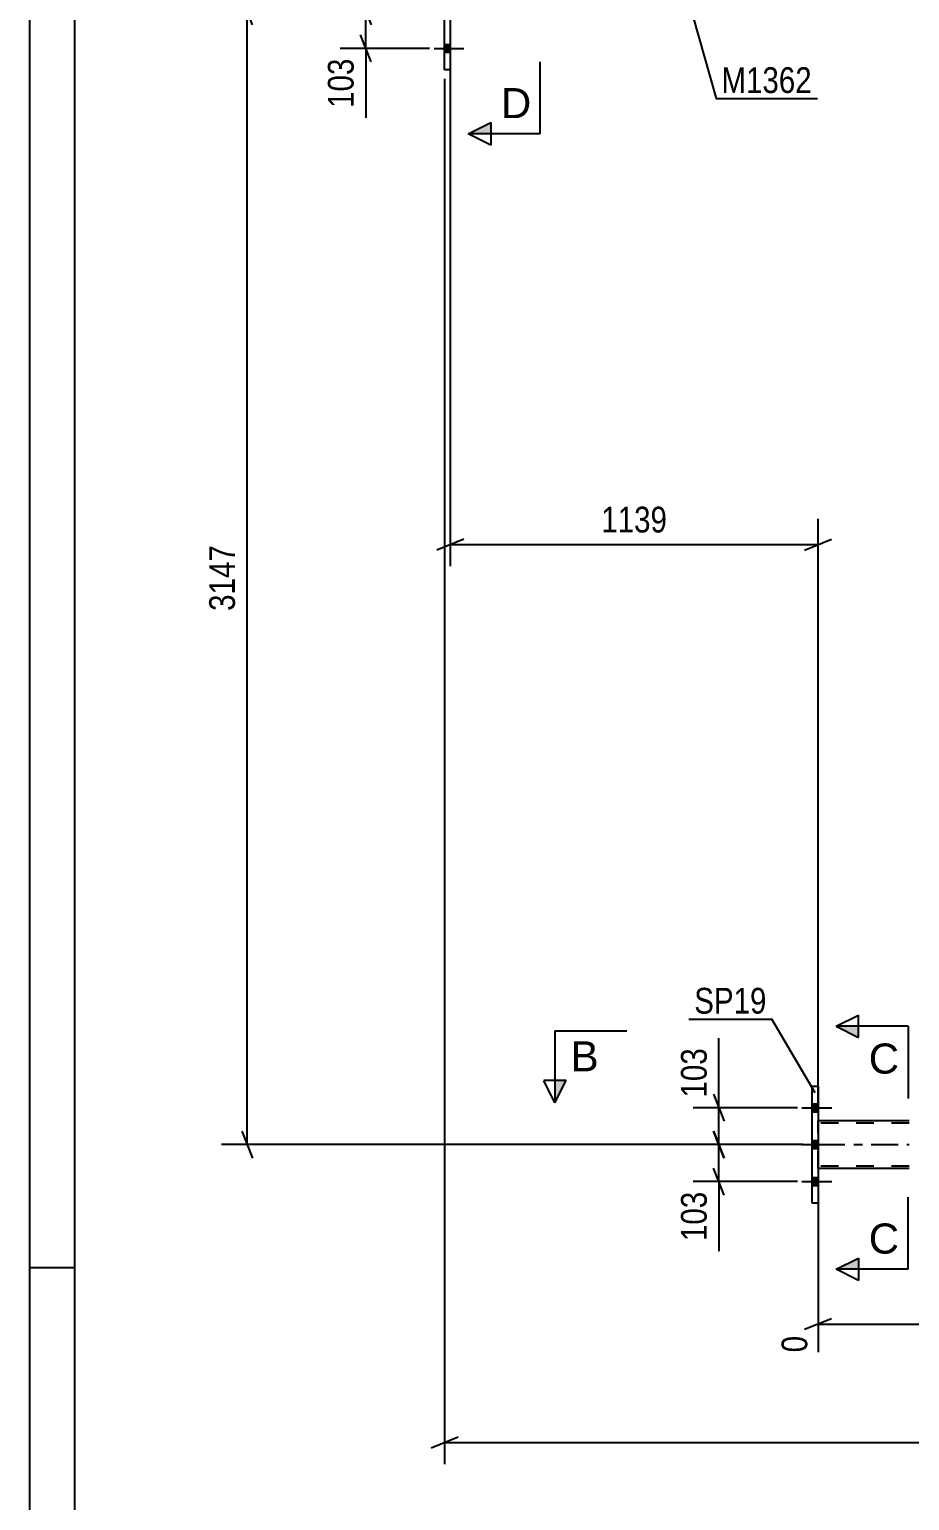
# Model space of a CAD drawing. Header units: millimetres. Extents: x 0 to 841, y 0 to 594.
# Drawn here: x 0 to 97.8, y 272.1 to 435.5 of the extents above; entities that cross this region are included whole.
import ezdxf

# ---------------------------------------------------------------- set-up
doc = ezdxf.new("R2010")
doc.units = ezdxf.units.MM
doc.linetypes.add('DXK_LINE_DOT2', pattern=[3.9198, 1.9599, -1.9599])
doc.linetypes.add('DXK_LINE_DOT3', pattern=[5.9187, 2.979, -0.9799, 0.9799, -0.9799])
doc.styles.add('Arial', font='ARIAL.TTF', dxfattribs={"height": 0.2})
doc.styles.add('Arial Narrow', font='ARIALN.TTF', dxfattribs={"height": 0.2})

# ---------------------------------------------------------------- blocks, each defined once
blk = doc.blocks.new('Unknown-318888112-1133')
at = {"color": 5, "linetype": 'Continuous'}
for p, q in [((0, 594), (0, 0)), ((5, 589), (5, 5)), ((5, 298), (0, 298))]:
    blk.add_line(p, q, dxfattribs=at)
blk = doc.blocks.new('Bolt-318888112-3853 - 3656')
at = {"linetype": 'Continuous'}
for points in [[(87.64, 315.33), (87.64, 316.21), (87, 316.21), (87, 315.33)], [(87.64, 315.33), (87.64, 316.21), (87, 316.21), (87, 315.33)], [(87.64, 315.33), (87.64, 316.21), (87, 316.21), (87, 315.33)], [(87.64, 311.23), (87.64, 312.11), (87, 312.11), (87, 311.23)], [(87.64, 311.23), (87.64, 312.11), (87, 312.11), (87, 311.23)], [(87.64, 307.13), (87.64, 308.01), (87, 308.01), (87, 307.13)], [(87.64, 307.13), (87.64, 308.01), (87, 308.01), (87, 307.13)], [(87.64, 307.13), (87.64, 308.01), (87, 308.01), (87, 307.13)]]:
    blk.add_hatch(color=1, dxfattribs=at).paths.add_polyline_path(points)
at = {"color": 1, "linetype": 'Continuous'}
for p, q in [((85.84, 315.77), (89.16, 315.77)), ((85.84, 315.77), (89.16, 315.77)), ((85.84, 315.77), (89.16, 315.77)), ((87, 316.21), (87.64, 316.21)), ((87, 316.21), (87.64, 316.21)), ((87, 316.21), (87.64, 316.21)), ((87, 315.33), (87.64, 315.33)), ((87, 315.33), (87.64, 315.33)), ((87, 315.33), (87.64, 315.33)), ((87, 312.11), (87.64, 312.11)), ((87, 312.11), (87.64, 312.11)), ((85.84, 311.67), (89.16, 311.67)), ((85.84, 311.67), (89.16, 311.67)), ((87, 311.23), (87.64, 311.23)), ((87, 311.23), (87.64, 311.23)), ((85.84, 307.57), (89.16, 307.57)), ((85.84, 307.57), (89.16, 307.57)), ((85.84, 307.57), (89.16, 307.57)), ((87, 308.01), (87.64, 308.01)), ((87, 308.01), (87.64, 308.01)), ((87, 308.01), (87.64, 308.01)), ((87, 307.13), (87.64, 307.13)), ((87, 307.13), (87.64, 307.13)), ((87, 307.13), (87.64, 307.13))]:
    blk.add_line(p, q, dxfattribs=at)
blk = doc.blocks.new('Bolt-318888112-3854 - 3656')
at = {"linetype": 'Continuous'}
for points in [[(46.77, 441.19), (46.77, 442.07), (46.13, 442.07), (46.13, 441.19)], [(46.77, 441.19), (46.77, 442.07), (46.13, 442.07), (46.13, 441.19)], [(46.77, 441.19), (46.77, 442.07), (46.13, 442.07), (46.13, 441.19)], [(46.77, 437.09), (46.77, 437.97), (46.13, 437.97), (46.13, 437.09)], [(46.77, 437.09), (46.77, 437.97), (46.13, 437.97), (46.13, 437.09)], [(46.77, 432.99), (46.77, 433.87), (46.13, 433.87), (46.13, 432.99)], [(46.77, 432.99), (46.77, 433.87), (46.13, 433.87), (46.13, 432.99)], [(46.77, 432.99), (46.77, 433.87), (46.13, 433.87), (46.13, 432.99)]]:
    blk.add_hatch(color=1, dxfattribs=at).paths.add_polyline_path(points)
at = {"color": 1, "linetype": 'Continuous'}
for p, q in [((44.97, 441.63), (48.29, 441.63)), ((44.97, 441.63), (48.29, 441.63)), ((44.97, 441.63), (48.29, 441.63)), ((46.13, 442.07), (46.77, 442.07)), ((46.13, 442.07), (46.77, 442.07)), ((46.13, 442.07), (46.77, 442.07)), ((46.13, 441.19), (46.77, 441.19)), ((46.13, 441.19), (46.77, 441.19)), ((46.13, 441.19), (46.77, 441.19)), ((46.13, 437.97), (46.77, 437.97)), ((46.13, 437.97), (46.77, 437.97)), ((44.97, 437.53), (48.29, 437.53)), ((44.97, 437.53), (48.29, 437.53)), ((46.13, 437.09), (46.77, 437.09)), ((46.13, 437.09), (46.77, 437.09)), ((44.97, 433.43), (48.29, 433.43)), ((44.97, 433.43), (48.29, 433.43)), ((44.97, 433.43), (48.29, 433.43)), ((46.13, 433.87), (46.77, 433.87)), ((46.13, 433.87), (46.77, 433.87)), ((46.13, 433.87), (46.77, 433.87)), ((46.13, 432.99), (46.77, 432.99)), ((46.13, 432.99), (46.77, 432.99)), ((46.13, 432.99), (46.77, 432.99))]:
    blk.add_line(p, q, dxfattribs=at)
blk = doc.blocks.new('Part-318888112-4008 - 3656')
at = {"color": 2, "linetype": 'Continuous'}
for p, q in [((97.76, 314.31), (87.64, 314.31)), ((97.76, 309.03), (87.64, 309.03))]:
    blk.add_line(p, q, dxfattribs=at)
at = {"color": 7, "linetype": 'DXK_LINE_DOT2'}
for p, q in [((87.64, 309.03), (87.64, 314.31)), ((97.76, 314.07), (87.64, 314.07)), ((97.76, 309.27), (87.64, 309.27))]:
    blk.add_line(p, q, dxfattribs=at)
at = {"color": 7, "linetype": 'DXK_LINE_DOT3'}
blk.add_line((87.64, 311.67), (97.76, 311.67), dxfattribs=at)
blk = doc.blocks.new('Part-318888112-4025 - 3656')
at = {"color": 2, "linetype": 'Continuous'}
for p, q in [((87, 305.17), (87, 318.17)), ((87, 318.17), (87.64, 318.17)), ((87.64, 318.17), (87.64, 305.17)), ((87.64, 305.17), (87, 305.17))]:
    blk.add_line(p, q, dxfattribs=at)
blk = doc.blocks.new('Part-318888112-4160 - 3656')
at = {"color": 2, "linetype": 'Continuous'}
for p, q in [((46.13, 431.03), (46.13, 444.03)), ((46.13, 444.03), (46.77, 444.03)), ((46.77, 444.03), (46.77, 431.03)), ((46.77, 431.03), (46.13, 431.03))]:
    blk.add_line(p, q, dxfattribs=at)
blk = doc.blocks.new('StraightDimension-318888112-5120 - 3656')
at = {"color": 7, "linetype": 'Continuous'}
for p, q in [((76.02, 317.27), (77.22, 314.27)), ((85.35, 315.77), (73.77, 315.77)), ((76.62, 311.67), (76.62, 315.77)), ((77.22, 310.17), (76.02, 313.17)), ((85.35, 311.67), (73.77, 311.67))]:
    blk.add_line(p, q, dxfattribs=at)
at = {"color": 0}
blk.add_wipeout([(75.87, 322.98), (71.67, 322.98), (71.67, 316.3), (75.87, 316.3)], dxfattribs=at)
at = {"color": 7, "linetype": 'Continuous'}
blk.add_line((76.62, 315.77), (76.62, 323.51), dxfattribs=at)
blk.add_line((76.62, 315.77), (76.62, 323.51), dxfattribs=at)
at = {"color": 3, "style": 'Arial Narrow'}
blk.add_text('103', height=2.863, rotation=90.0002, dxfattribs=at).set_placement((75.27, 316.9))
blk = doc.blocks.new('StraightDimension-318888112-4511 - 3656')
at = {"color": 7, "linetype": 'Continuous'}
for p, q in [((151.58, 313.31), (151.58, 283.12)), ((87.64, 308.03), (87.64, 288.6)), ((89.14, 292.33), (86.14, 291.13)), ((87.64, 291.73), (151.58, 291.73)), ((150.08, 291.13), (153.08, 292.33))]:
    blk.add_line(p, q, dxfattribs=at)
at = {"color": 0}
blk.add_wipeout([(123.87, 292.48), (123.87, 296.68), (115.36, 296.68), (115.36, 292.48)], dxfattribs=at)
at = {"color": 0, "linetype": 'Continuous'}
for points in [[(87.04, 291.03), (82.84, 291.03), (82.84, 288), (87.04, 288)], [(150.98, 291.03), (146.78, 291.03), (146.78, 282.52), (150.98, 282.52)]]:
    blk.add_wipeout(points, dxfattribs=at)
at = {"color": 3, "style": 'Arial Narrow'}
blk.add_text('1637', height=2.863, dxfattribs=at).set_placement((115.96, 293.08))
at = {"color": 3, "linetype": 'Continuous', "style": 'Arial Narrow'}
for s, height, p in [('0', 2.86, (86.44, 288.6)), ('1637', 2.863, (150.38, 283.12))]:
    blk.add_text(s, height=height, rotation=90.0002, dxfattribs=at).set_placement(p)
blk = doc.blocks.new('StraightDimension-318888112-5130 - 3656')
at = {"color": 7, "linetype": 'Continuous'}
for p, q in [((76.02, 313.17), (77.22, 310.17)), ((85.35, 311.67), (73.77, 311.67)), ((76.62, 307.57), (76.62, 311.67)), ((77.22, 306.07), (76.02, 309.07)), ((85.35, 307.57), (73.77, 307.57))]:
    blk.add_line(p, q, dxfattribs=at)
at = {"color": 0}
blk.add_wipeout([(75.87, 307.05), (71.67, 307.05), (71.67, 300.36), (75.87, 300.36)], dxfattribs=at)
at = {"color": 7, "linetype": 'Continuous'}
blk.add_line((76.62, 307.57), (76.62, 299.84), dxfattribs=at)
blk.add_line((76.62, 307.57), (76.62, 299.84), dxfattribs=at)
at = {"color": 3, "style": 'Arial Narrow'}
blk.add_text('103', height=2.863, rotation=90.0002, dxfattribs=at).set_placement((75.27, 300.96))
blk = doc.blocks.new('StraightDimension-318888112-4217 - 3656')
at = {"color": 7, "linetype": 'Continuous'}
for p, q in [((24.79, 436.03), (23.59, 439.03)), ((45.13, 437.53), (21.34, 437.53)), ((24.19, 311.67), (24.19, 437.53)), ((23.59, 313.17), (24.79, 310.17)), ((86, 311.67), (21.34, 311.67))]:
    blk.add_line(p, q, dxfattribs=at)
at = {"color": 0}
blk.add_wipeout([(23.44, 378.86), (19.24, 378.86), (19.24, 370.35), (23.44, 370.35)], dxfattribs=at)
at = {"color": 3, "style": 'Arial Narrow'}
blk.add_text('3147', height=2.863, rotation=90.0002, dxfattribs=at).set_placement((22.84, 370.95))
blk = doc.blocks.new('StraightDimension-318888112-4524 - 3656')
at = {"color": 7, "linetype": 'Continuous'}
for p, q in [((46.13, 430.03), (46.13, 276.17)), ((47.63, 279.17), (44.63, 277.97)), ((46.13, 278.57), (784.15, 278.57))]:
    blk.add_line(p, q, dxfattribs=at)
blk = doc.blocks.new('StraightDimension-318888112-4888 - 3656')
at = {"color": 7, "linetype": 'Continuous'}
for p, q in [((46.77, 434.53), (46.77, 375.91)), ((87.64, 315.31), (87.64, 381.16)), ((48.27, 378.91), (45.27, 377.71)), ((46.77, 378.31), (87.64, 378.31)), ((86.14, 377.71), (89.14, 378.91))]:
    blk.add_line(p, q, dxfattribs=at)
at = {"color": 0}
blk.add_wipeout([(71.46, 379.06), (71.46, 383.26), (62.95, 383.26), (62.95, 379.06)], dxfattribs=at)
at = {"color": 3, "style": 'Arial Narrow'}
blk.add_text('1139', height=2.863, dxfattribs=at).set_placement((63.55, 379.66))
blk = doc.blocks.new('StraightDimension-318888112-5109 - 3656')
at = {"color": 7, "linetype": 'Continuous'}
for p, q in [((36.78, 439.03), (37.98, 436.03)), ((44.47, 437.53), (34.53, 437.53)), ((37.38, 433.43), (37.38, 437.53)), ((37.98, 431.93), (36.78, 434.93)), ((44.47, 433.43), (34.53, 433.43))]:
    blk.add_line(p, q, dxfattribs=at)
at = {"color": 0}
blk.add_wipeout([(36.63, 432.91), (32.43, 432.91), (32.43, 426.22), (36.63, 426.22)], dxfattribs=at)
at = {"color": 7, "linetype": 'Continuous'}
blk.add_line((37.38, 433.43), (37.38, 425.7), dxfattribs=at)
blk.add_line((37.38, 433.43), (37.38, 425.7), dxfattribs=at)
at = {"color": 3, "style": 'Arial Narrow'}
blk.add_text('103', height=2.863, rotation=90.0002, dxfattribs=at).set_placement((36.03, 426.82))
blk = doc.blocks.new('Mark-318888112-3708 - 3656')
at = {"color": 0}
blk.add_wipeout([(86.96, 428.47), (86.96, 431.47), (76.9, 431.47), (76.9, 428.47)], dxfattribs=at)
blk.add_wipeout([(86.96, 428.47), (86.96, 431.47), (76.9, 431.47), (76.9, 428.47)], dxfattribs=at)
at = {"color": 30, "linetype": 'Continuous'}
for p, q in [((72.6, 440.98), (76.3, 427.87)), ((76.3, 427.87), (87.56, 427.87))]:
    blk.add_line(p, q, dxfattribs=at)
at = {"color": 3, "style": 'Arial Narrow'}
blk.add_text('M1362', height=2.863, dxfattribs=at).set_placement((76.9, 428.47))
blk = doc.blocks.new('Mark-318888112-4021 - 3656')
at = {"color": 0}
blk.add_wipeout([(81.92, 326.22), (81.92, 329.22), (73.88, 329.22), (73.88, 326.22)], dxfattribs=at)
blk.add_wipeout([(81.92, 326.22), (81.92, 329.22), (73.88, 329.22), (73.88, 326.22)], dxfattribs=at)
at = {"color": 30, "linetype": 'Continuous'}
for p in [(73.28, 325.62), (87.31, 317.42)]:
    blk.add_line(p, (82.52, 325.62), dxfattribs=at)
at = {"color": 3, "style": 'Arial Narrow'}
blk.add_text('SP19', height=2.863, dxfattribs=at).set_placement((73.88, 326.22))
blk = doc.blocks.new('SectionMark-318888112-5412 - 3656')
at = {"linetype": 'Continuous'}
for points in [[(51.27, 463.87), (51.27, 462.62), (48.77, 463.87)], [(51.27, 425.18), (51.27, 423.93), (48.77, 423.93)]]:
    blk.add_hatch(color=6, dxfattribs=at).paths.add_polyline_path(points)
at = {"color": 6, "linetype": 'Continuous'}
for p, q in [((48.77, 463.87), (51.27, 465.12)), ((51.27, 462.62), (51.27, 465.12)), ((56.77, 463.87), (48.77, 463.87)), ((48.77, 463.87), (51.27, 462.62)), ((56.77, 463.87), (56.77, 455.87)), ((56.77, 423.93), (56.77, 431.93)), ((48.77, 423.93), (51.27, 425.18)), ((51.27, 425.18), (51.27, 422.68)), ((56.77, 423.93), (48.77, 423.93)), ((51.27, 422.68), (48.77, 423.93))]:
    blk.add_line(p, q, dxfattribs=at)
at = {"color": 0, "linetype": 'Continuous'}
for points in [[(55.77, 458.62), (55.77, 462.12), (52.4, 462.12), (52.4, 458.62)], [(55.77, 425.68), (55.77, 429.18), (52.4, 429.18), (52.4, 425.68)]]:
    blk.add_wipeout(points, dxfattribs=at)
at = {"color": 3, "linetype": 'Continuous', "style": 'Arial'}
for p in [(52.4, 458.62), (52.4, 425.68)]:
    blk.add_text('D', height=3.34, dxfattribs=at).set_placement(p)
blk = doc.blocks.new('SectionMark-318888112-5402 - 3656')
at = {"linetype": 'Continuous'}
blk.add_hatch(color=6, dxfattribs=at).paths.add_polyline_path([(58.4, 318.81), (59.65, 318.81), (58.4, 316.31)])
at = {"color": 6, "linetype": 'Continuous'}
for p, q in [((58.4, 324.31), (66.4, 324.31)), ((58.4, 324.31), (58.4, 316.31)), ((58.4, 316.31), (57.15, 318.81)), ((59.65, 318.81), (57.15, 318.81)), ((58.4, 316.31), (59.65, 318.81))]:
    blk.add_line(p, q, dxfattribs=at)
at = {"color": 0, "linetype": 'Continuous'}
blk.add_wipeout([(63.26, 319.81), (63.26, 323.31), (60.15, 323.31), (60.15, 319.81)], dxfattribs=at)
at = {"color": 3, "linetype": 'Continuous', "style": 'Arial'}
blk.add_text('B', height=3.34, dxfattribs=at).set_placement((60.15, 319.81))
blk = doc.blocks.new('SectionMark-318888112-5404 - 3656')
at = {"linetype": 'Continuous'}
for points in [[(92.14, 324.81), (92.14, 323.56), (89.64, 324.81)], [(92.14, 299.07), (92.14, 297.82), (89.64, 297.82)]]:
    blk.add_hatch(color=6, dxfattribs=at).paths.add_polyline_path(points)
at = {"color": 6, "linetype": 'Continuous'}
for p, q in [((89.64, 324.81), (92.14, 326.06)), ((92.14, 323.56), (92.14, 326.06)), ((97.64, 324.81), (89.64, 324.81)), ((89.64, 324.81), (92.14, 323.56)), ((97.64, 324.81), (97.64, 316.81)), ((97.64, 297.82), (97.64, 305.82)), ((89.64, 297.82), (92.14, 299.07)), ((92.14, 299.07), (92.14, 296.57)), ((97.64, 297.82), (89.64, 297.82)), ((92.14, 296.57), (89.64, 297.82))]:
    blk.add_line(p, q, dxfattribs=at)
at = {"color": 0, "linetype": 'Continuous'}
for points in [[(96.64, 319.56), (96.64, 323.06), (93.27, 323.06), (93.27, 319.56)], [(96.64, 299.57), (96.64, 303.07), (93.27, 303.07), (93.27, 299.57)]]:
    blk.add_wipeout(points, dxfattribs=at)
at = {"color": 3, "linetype": 'Continuous', "style": 'Arial'}
for p in [(93.27, 319.56), (93.27, 299.57)]:
    blk.add_text('C', height=3.34, dxfattribs=at).set_placement(p)

msp = doc.modelspace()

# ---------------------------------------------------------------- block references
for name in ['Unknown-318888112-1133', 'Part-318888112-4160 - 3656', 'Bolt-318888112-3854 - 3656', 'Part-318888112-4025 - 3656', 'Bolt-318888112-3853 - 3656', 'Part-318888112-4008 - 3656']:
    msp.add_blockref(name, (0, 0))

# ---------------------------------------------------------------- next in the draw order: block references
msp.add_blockref('StraightDimension-318888112-5120 - 3656', (0, 0))

# ---------------------------------------------------------------- next in the draw order: block references
msp.add_blockref('StraightDimension-318888112-4511 - 3656', (0, 0))

# ---------------------------------------------------------------- next in the draw order: block references
msp.add_blockref('StraightDimension-318888112-5130 - 3656', (0, 0))

# ---------------------------------------------------------------- next in the draw order: block references
msp.add_blockref('StraightDimension-318888112-4217 - 3656', (0, 0))

# ---------------------------------------------------------------- next in the draw order: block references
msp.add_blockref('StraightDimension-318888112-4524 - 3656', (0, 0))

# ---------------------------------------------------------------- next in the draw order: block references
msp.add_blockref('StraightDimension-318888112-4888 - 3656', (0, 0))

# ---------------------------------------------------------------- next in the draw order: block references
for name in ['SectionMark-318888112-5412 - 3656', 'Mark-318888112-3708 - 3656', 'StraightDimension-318888112-5109 - 3656', 'Mark-318888112-4021 - 3656']:
    msp.add_blockref(name, (0, 0))

# ---------------------------------------------------------------- next in the draw order: block references
msp.add_blockref('SectionMark-318888112-5402 - 3656', (0, 0))

# ---------------------------------------------------------------- next in the draw order: block references
msp.add_blockref('SectionMark-318888112-5404 - 3656', (0, 0))

doc.saveas('drawing.dxf')
